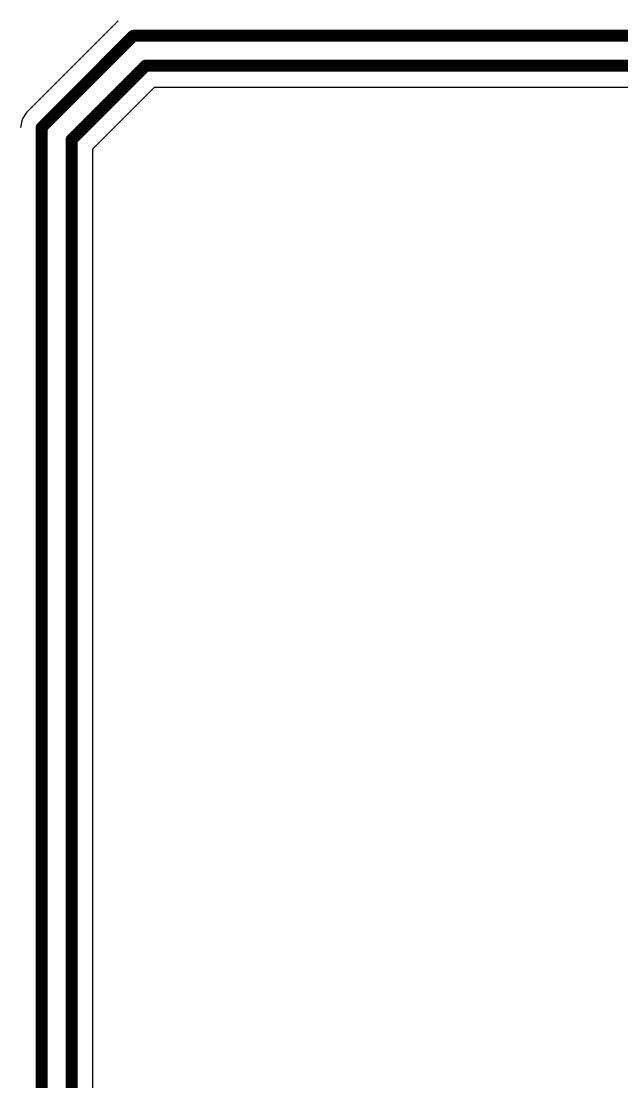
# Model space of a CAD drawing. Header units: inches. Extents: x 0 to 5032, y 0 to 5323.
# Drawn here: x 118.47 to 128.69, y 76.39 to 94.42 of the extents above; entities that cross this region are included whole.
import ezdxf

# ---------------------------------------------------------------- set-up
doc = ezdxf.new("R2010")
doc.units = ezdxf.units.IN
doc.layers.add('Bottom Layer', color=5, linetype='Continuous')

msp = doc.modelspace()

# ---------------------------------------------------------------- linework, layer by layer
at = {"layer": 'Bottom Layer'}
for p, q in [((120.122, 94.429), (118.563, 92.87)), ((119.69, 92.253), (120.739, 93.302)), ((120.739, 93.302), (153.787, 93.302)), ((118.485, 92.753), (118.457, 92.614)), ((118.563, 92.87), (118.485, 92.753)), ((119.69, 68.955), (119.69, 92.253))]:
    msp.add_line(p, q, dxfattribs=at)
for points in [[(118.82, 92.614, 0.203, 0.203, 0), (120.378, 94.173, 0.203, 0.203, 0)], [(120.378, 94.173, 0.203, 0.203, 0), (164.922, 94.173, 0.203, 0.203, 0)], [(119.328, 92.404, 0.203, 0.203, 0), (120.589, 93.665, 0.203, 0.203, 0)], [(120.589, 93.665, 0.203, 0.203, 0), (165.132, 93.665, 0.203, 0.203, 0)], [(118.82, 64.972, 0.203, 0.203, 0), (118.82, 92.614, 0.203, 0.203, 0)], [(119.328, 64.761, 0.203, 0.203, 0), (119.328, 92.404, 0.203, 0.203, 0)]]:
    msp.add_lwpolyline(points, format="xyseb", dxfattribs=at)
for points in [[(120.328, 94.173, 0.102, 0.102, 1), (120.429, 94.173, 0.102, 0.102, 1)], [(120.328, 94.173, 0.102, 0.102, 1), (120.429, 94.173, 0.102, 0.102, 1)], [(120.538, 93.665, 0.102, 0.102, 1), (120.64, 93.665, 0.102, 0.102, 1)], [(120.538, 93.665, 0.102, 0.102, 1), (120.64, 93.665, 0.102, 0.102, 1)], [(118.769, 92.614, 0.102, 0.102, 1), (118.87, 92.614, 0.102, 0.102, 1)], [(118.769, 92.614, 0.102, 0.102, 1), (118.87, 92.614, 0.102, 0.102, 1)], [(119.277, 92.404, 0.102, 0.102, 1), (119.378, 92.404, 0.102, 0.102, 1)], [(119.277, 92.404, 0.102, 0.102, 1), (119.378, 92.404, 0.102, 0.102, 1)]]:
    msp.add_lwpolyline(points, format="xyseb", close=True, dxfattribs=at)

doc.saveas('drawing.dxf')
